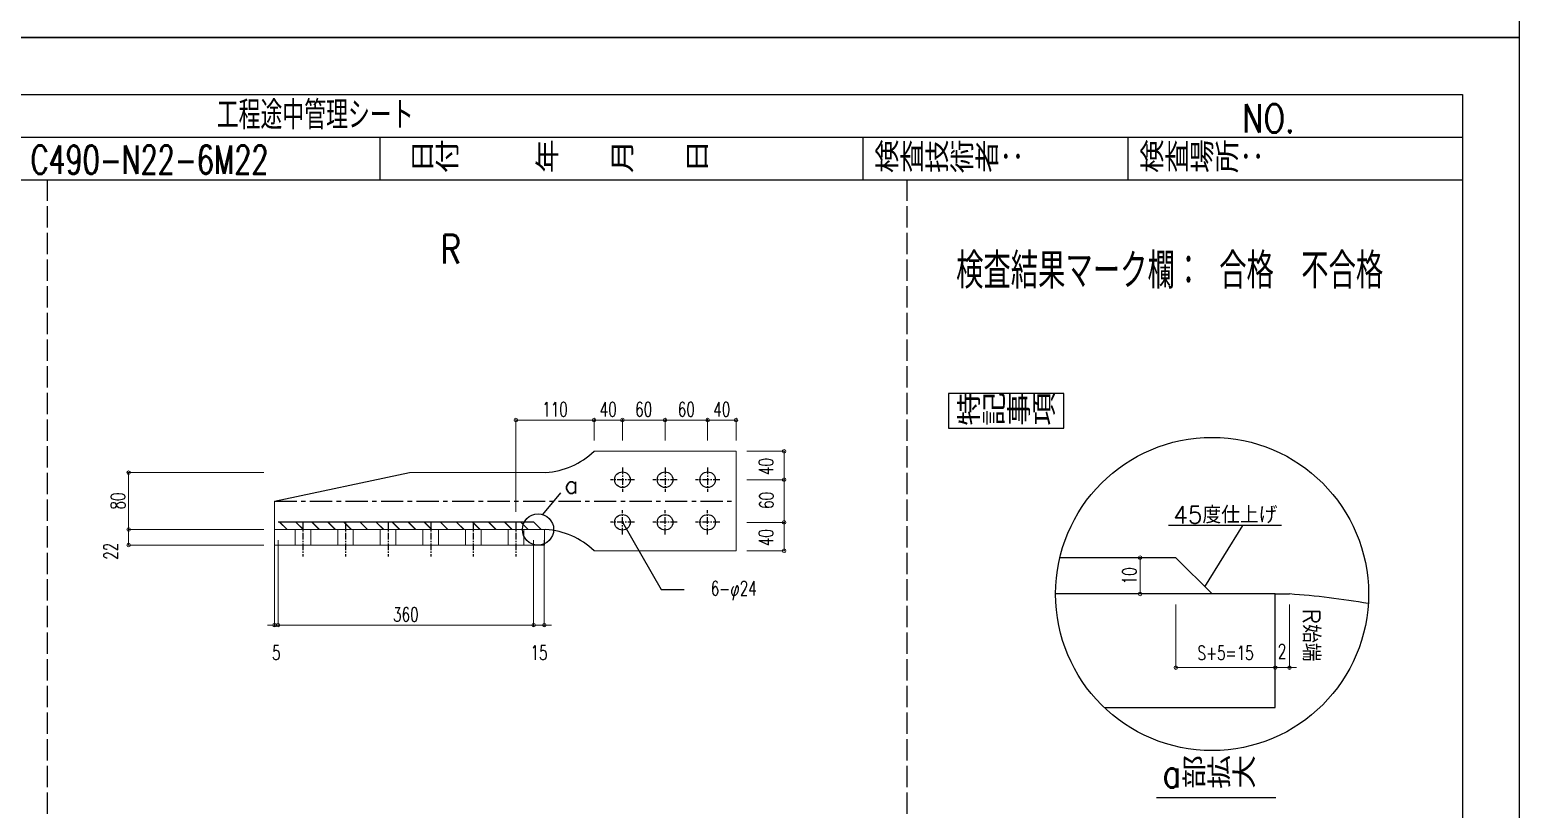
# Model space of a CAD drawing. Header units: millimetres. Extents: x -4568 to 36914, y -114 to 17788.
# Drawn here: x 4631 to 6728, y 3666 to 4763 of the extents above; entities that cross this region are included whole.
import ezdxf
from ezdxf.enums import TextEntityAlignment as Align

# ---------------------------------------------------------------- set-up
doc = ezdxf.new("R2010")
doc.units = ezdxf.units.MM
doc.header["$LTSCALE"] = 5
for name, pattern in [('ACAD_ISO03W100', [30, 12, -18]), ('CENTER1', [10, 6.25, -1.25, 1.25, -1.25]), ('DASHED', [7.5, 6, -1.5]), ('JIS_08_50', [53, 50, -1.125, 0.75, -1.125])]:
    doc.linetypes.add(name, pattern=pattern)
doc.layers.get('0').update_dxf_attribs({"color": 255})
doc.layers.get('DEFPOINTS').update_dxf_attribs({"color": 255})
for name, color, linetype in [('CENTER', 2, 'JIS_08_50'), ('LAYER6', 7, 'Continuous'), ('寸法', 4, 'Continuous'), ('溶接', 241, 'Continuous'), ('補助線', 7, 'ACAD_ISO03W100'), ('金物', 142, 'Continuous')]:
    doc.layers.add(name, color=color, linetype=linetype)
doc.styles.add('KANJI', font='simplex.shx', dxfattribs={"width": 0.7, "bigfont": 'extfont2.shx'})
doc.styles.get("Standard").update_dxf_attribs({"font": 'simplex.shx', "width": 0.7, "height": 2.5, "bigfont": '@extfont2.shx'})
doc.styles.add('SUNPOU', font='simplex.shx', dxfattribs={"width": 0.7, "bigfont": 'extfont2.shx'})
doc.dimstyles.new('一般寸法-小さめ', dxfattribs={"dimscale": 10, "dimtxt": 2, "dimasz": 0.5, "dimexe": 0.125, "dimexo": 1.5, "dimgap": 0.5, "dimtad": 1, "dimtxsty": 'KANJI', "dimblk": 'ORIGIN', "dimcen": 0, "dimclrd": 256, "dimclre": 256, "dimclrt": 256, "dimadec": 0, "dimazin": 0, "dimtfac": 1, "dimtmove": 2, "dimatfit": 2, "dimfxl": 0, "dimtolj": 2, "dimlwd": 5, "dimlwe": 5, "dimarcsym": 0})

# ---------------------------------------------------------------- blocks, each defined once
blk = doc.blocks.new('_Origin')
at = {"color": 0, "linetype": 'ByBlock', "lineweight": -2}
blk.add_line((0, 0), (-1, 0), dxfattribs=at)
blk.add_circle((0, 0), 0.5, dxfattribs=at)
blk = doc.blocks.new('*D649')
at = {"layer": 'DEFPOINTS', "color": 0, "ltscale": 4, "transparency": 16777216}
for p in [(6244.5, 3968.9), (6384.5, 3968.9), (6384.5, 3865.2)]:
    blk.add_point(p, dxfattribs=at)
at = {"layer": '寸法', "lineweight": 5, "ltscale": 4, "transparency": 16777216}
for p, q in [((6244.5, 3953.9), (6244.5, 3863.9)), ((6384.5, 3953.9), (6384.5, 3863.9)), ((6249.5, 3865.2), (6379.5, 3865.2))]:
    blk.add_line(p, q, dxfattribs=at)
at = {"layer": '寸法', "lineweight": 5, "ltscale": 4, "transparency": 16777216, "xscale": 5, "yscale": 5, "zscale": 5, "rotation": 180}
blk.add_blockref('_Origin', (6244.5, 3865.2), dxfattribs=at)
at = {"layer": '寸法', "lineweight": 5, "ltscale": 4, "transparency": 16777216, "xscale": 5, "yscale": 5, "zscale": 5}
blk.add_blockref('_Origin', (6384.5, 3865.2), dxfattribs=at)
at = {"layer": '寸法', "ltscale": 4, "transparency": 16777216, "insert": (6314.5, 3886), "char_height": 20, "attachment_point": 5, "style": 'KANJI'}
blk.add_mtext('\\A2;S+5=15', dxfattribs=at)
blk = doc.blocks.new('*D650')
at = {"layer": 'DEFPOINTS', "color": 0, "ltscale": 4, "transparency": 16777216}
for p in [(6384.5, 3968.9), (6404.5, 3968.9), (6404.5, 3865.2)]:
    blk.add_point(p, dxfattribs=at)
at = {"layer": '寸法', "lineweight": 5, "ltscale": 4, "transparency": 16777216}
for p, q in [((6384.5, 3953.9), (6384.5, 3863.9)), ((6404.5, 3953.9), (6404.5, 3863.9)), ((6379.5, 3865.2), (6374.5, 3865.2)), ((6384.5, 3865.2), (6404.5, 3865.2)), ((6409.5, 3865.2), (6414.5, 3865.2))]:
    blk.add_line(p, q, dxfattribs=at)
at = {"layer": '寸法', "lineweight": 5, "ltscale": 4, "transparency": 16777216, "xscale": 5, "yscale": 5, "zscale": 5}
blk.add_blockref('_Origin', (6384.5, 3865.2), dxfattribs=at)
at = {"layer": '寸法', "lineweight": 5, "ltscale": 4, "transparency": 16777216, "xscale": 5, "yscale": 5, "zscale": 5, "rotation": 180}
blk.add_blockref('_Origin', (6404.5, 3865.2), dxfattribs=at)
at = {"layer": '寸法', "ltscale": 4, "transparency": 16777216, "insert": (6394.1, 3888.2), "char_height": 20, "attachment_point": 5, "style": 'KANJI'}
blk.add_mtext('\\A2;2', dxfattribs=at)
blk = doc.blocks.new('*D664')
at = {"layer": 'DEFPOINTS', "color": 0, "transparency": 16777216}
for p in [(5625.1, 4169.7), (5625.1, 4129.7), (5692.8, 4129.7)]:
    blk.add_point(p, dxfattribs=at)
at = {"layer": '寸法', "lineweight": 5, "transparency": 16777216}
for p, q in [((5640.1, 4169.7), (5694, 4169.7)), ((5692.8, 4164.7), (5692.8, 4134.7)), ((5640.1, 4129.7), (5694, 4129.7))]:
    blk.add_line(p, q, dxfattribs=at)
at = {"layer": '寸法', "lineweight": 5, "transparency": 16777216, "xscale": 5, "yscale": 5, "zscale": 5}
for p, rotation in [((5692.8, 4169.7), 90), ((5692.8, 4129.7), 270)]:
    blk.add_blockref('_Origin', p, dxfattribs=dict(at, rotation=rotation))
at = {"layer": '寸法', "transparency": 16777216, "insert": (5667.4, 4148.2), "char_height": 20, "attachment_point": 5, "rotation": 90, "style": 'KANJI'}
blk.add_mtext('\\A2;40', dxfattribs=at)
blk = doc.blocks.new('*D665')
at = {"layer": 'DEFPOINTS', "color": 0, "transparency": 16777216}
for p in [(4769.7, 4139.7), (4975.1, 4139.7), (4975.1, 4059.7)]:
    blk.add_point(p, dxfattribs=at)
at = {"layer": '寸法', "lineweight": 5, "transparency": 16777216}
for p, q in [((4960.1, 4139.7), (4768.5, 4139.7)), ((4769.7, 4064.7), (4769.7, 4134.7)), ((4960.1, 4059.7), (4768.5, 4059.7))]:
    blk.add_line(p, q, dxfattribs=at)
at = {"layer": '寸法', "lineweight": 5, "transparency": 16777216, "xscale": 5, "yscale": 5, "zscale": 5}
for p, rotation in [((4769.7, 4139.7), 90), ((4769.7, 4059.7), 270)]:
    blk.add_blockref('_Origin', p, dxfattribs=dict(at, rotation=rotation))
at = {"layer": '寸法', "transparency": 16777216, "insert": (4754.7, 4099.7), "char_height": 20, "attachment_point": 5, "rotation": 90, "style": 'KANJI'}
blk.add_mtext('\\A2;80', dxfattribs=at)
blk = doc.blocks.new('*D673')
at = {"layer": 'DEFPOINTS', "color": 0, "transparency": 16777216}
for p in [(4769.7, 4059.7), (4975.1, 4059.7), (4975.1, 4037.7)]:
    blk.add_point(p, dxfattribs=at)
at = {"layer": '寸法', "lineweight": 5, "transparency": 16777216}
for p, q in [((4960.1, 4059.7), (4768.5, 4059.7)), ((4769.7, 4042.7), (4769.7, 4054.7)), ((4960.1, 4037.7), (4768.5, 4037.7))]:
    blk.add_line(p, q, dxfattribs=at)
at = {"layer": '寸法', "lineweight": 5, "transparency": 16777216, "xscale": 5, "yscale": 5, "zscale": 5}
for p, rotation in [((4769.7, 4059.7), 90), ((4769.7, 4037.7), 270)]:
    blk.add_blockref('_Origin', p, dxfattribs=dict(at, rotation=rotation))
at = {"layer": '寸法', "transparency": 16777216, "insert": (4744.7, 4029), "char_height": 20, "attachment_point": 5, "rotation": 90, "style": 'KANJI'}
blk.add_mtext('\\A2;22', dxfattribs=at)
blk = doc.blocks.new('*D666')
at = {"layer": 'DEFPOINTS', "color": 0, "transparency": 16777216}
for p in [(5315.1, 4213.7), (5425.1, 4169.7), (5315.1, 4069.7)]:
    blk.add_point(p, dxfattribs=at)
at = {"layer": '寸法', "lineweight": 5, "transparency": 16777216}
for p, q in [((5315.1, 4084.7), (5315.1, 4215)), ((5420.1, 4213.7), (5320.1, 4213.7)), ((5425.1, 4184.7), (5425.1, 4215))]:
    blk.add_line(p, q, dxfattribs=at)
at = {"layer": '寸法', "lineweight": 5, "transparency": 16777216, "xscale": 5, "yscale": 5, "zscale": 5, "rotation": 180}
blk.add_blockref('_Origin', (5315.1, 4213.7), dxfattribs=at)
at = {"layer": '寸法', "lineweight": 5, "transparency": 16777216, "xscale": 5, "yscale": 5, "zscale": 5}
blk.add_blockref('_Origin', (5425.1, 4213.7), dxfattribs=at)
at = {"layer": '寸法', "linetype": 'Continuous', "transparency": 16777216, "insert": (5370.1, 4228.7), "char_height": 20, "attachment_point": 5, "style": 'KANJI'}
blk.add_mtext('\\A2;110', dxfattribs=at)
blk = doc.blocks.new('*D667')
at = {"layer": 'DEFPOINTS', "color": 0, "transparency": 16777216}
for p in [(5625.1, 4069.7), (5625.1, 4029.7), (5692.8, 4029.7)]:
    blk.add_point(p, dxfattribs=at)
at = {"layer": '寸法', "lineweight": 5, "transparency": 16777216}
for p, q in [((5640.1, 4069.7), (5694, 4069.7)), ((5692.8, 4064.7), (5692.8, 4034.7)), ((5640.1, 4029.7), (5694, 4029.7))]:
    blk.add_line(p, q, dxfattribs=at)
at = {"layer": '寸法', "lineweight": 5, "transparency": 16777216, "xscale": 5, "yscale": 5, "zscale": 5}
for p, rotation in [((5692.8, 4069.7), 90), ((5692.8, 4029.7), 270)]:
    blk.add_blockref('_Origin', p, dxfattribs=dict(at, rotation=rotation))
at = {"layer": '寸法', "transparency": 16777216, "insert": (5667.4, 4048.2), "char_height": 20, "attachment_point": 5, "rotation": 90, "style": 'KANJI'}
blk.add_mtext('\\A2;40', dxfattribs=at)
blk = doc.blocks.new('*D668')
at = {"layer": 'DEFPOINTS', "color": 0, "transparency": 16777216}
for p in [(5465.1, 4213.7), (5425.1, 4169.7), (5465.1, 4169.7)]:
    blk.add_point(p, dxfattribs=at)
at = {"layer": '寸法', "lineweight": 5, "transparency": 16777216}
for p, q in [((5425.1, 4184.7), (5425.1, 4215)), ((5430.1, 4213.7), (5460.1, 4213.7)), ((5465.1, 4184.7), (5465.1, 4215))]:
    blk.add_line(p, q, dxfattribs=at)
at = {"layer": '寸法', "lineweight": 5, "transparency": 16777216, "xscale": 5, "yscale": 5, "zscale": 5, "rotation": 180}
blk.add_blockref('_Origin', (5425.1, 4213.7), dxfattribs=at)
at = {"layer": '寸法', "lineweight": 5, "transparency": 16777216, "xscale": 5, "yscale": 5, "zscale": 5}
blk.add_blockref('_Origin', (5465.1, 4213.7), dxfattribs=at)
at = {"layer": '寸法', "transparency": 16777216, "insert": (5445.1, 4228.7), "char_height": 20, "attachment_point": 5, "style": 'KANJI'}
blk.add_mtext('\\A2;40', dxfattribs=at)
blk = doc.blocks.new('*D669')
at = {"layer": 'DEFPOINTS', "color": 0, "transparency": 16777216}
for p in [(5585.1, 4213.7), (5525.1, 4169.7), (5585.1, 4169.7)]:
    blk.add_point(p, dxfattribs=at)
at = {"layer": '寸法', "lineweight": 5, "transparency": 16777216}
for p, q in [((5525.1, 4184.7), (5525.1, 4215)), ((5530.1, 4213.7), (5580.1, 4213.7)), ((5585.1, 4184.7), (5585.1, 4215))]:
    blk.add_line(p, q, dxfattribs=at)
at = {"layer": '寸法', "lineweight": 5, "transparency": 16777216, "xscale": 5, "yscale": 5, "zscale": 5, "rotation": 180}
blk.add_blockref('_Origin', (5525.1, 4213.7), dxfattribs=at)
at = {"layer": '寸法', "lineweight": 5, "transparency": 16777216, "xscale": 5, "yscale": 5, "zscale": 5}
blk.add_blockref('_Origin', (5585.1, 4213.7), dxfattribs=at)
at = {"layer": '寸法', "transparency": 16777216, "insert": (5555.1, 4228.7), "char_height": 20, "attachment_point": 5, "style": 'KANJI'}
blk.add_mtext('\\A2;60', dxfattribs=at)
blk = doc.blocks.new('*D670')
at = {"layer": 'DEFPOINTS', "color": 0, "transparency": 16777216}
for p in [(5525.1, 4213.7), (5465.1, 4169.7), (5525.1, 4169.7)]:
    blk.add_point(p, dxfattribs=at)
at = {"layer": '寸法', "lineweight": 5, "transparency": 16777216}
for p, q in [((5465.1, 4184.7), (5465.1, 4215)), ((5470.1, 4213.7), (5520.1, 4213.7)), ((5525.1, 4184.7), (5525.1, 4215))]:
    blk.add_line(p, q, dxfattribs=at)
at = {"layer": '寸法', "lineweight": 5, "transparency": 16777216, "xscale": 5, "yscale": 5, "zscale": 5, "rotation": 180}
blk.add_blockref('_Origin', (5465.1, 4213.7), dxfattribs=at)
at = {"layer": '寸法', "lineweight": 5, "transparency": 16777216, "xscale": 5, "yscale": 5, "zscale": 5}
blk.add_blockref('_Origin', (5525.1, 4213.7), dxfattribs=at)
at = {"layer": '寸法', "transparency": 16777216, "insert": (5495.1, 4228.7), "char_height": 20, "attachment_point": 5, "style": 'KANJI'}
blk.add_mtext('\\A2;60', dxfattribs=at)
blk = doc.blocks.new('*D671')
at = {"layer": 'DEFPOINTS', "color": 0, "transparency": 16777216}
for p in [(5625.1, 4213.7), (5585.1, 4169.7), (5625.1, 4169.7)]:
    blk.add_point(p, dxfattribs=at)
at = {"layer": '寸法', "lineweight": 5, "transparency": 16777216}
for p, q in [((5585.1, 4184.7), (5585.1, 4215)), ((5590.1, 4213.7), (5620.1, 4213.7)), ((5625.1, 4184.7), (5625.1, 4215))]:
    blk.add_line(p, q, dxfattribs=at)
at = {"layer": '寸法', "lineweight": 5, "transparency": 16777216, "xscale": 5, "yscale": 5, "zscale": 5, "rotation": 180}
blk.add_blockref('_Origin', (5585.1, 4213.7), dxfattribs=at)
at = {"layer": '寸法', "lineweight": 5, "transparency": 16777216, "xscale": 5, "yscale": 5, "zscale": 5}
blk.add_blockref('_Origin', (5625.1, 4213.7), dxfattribs=at)
at = {"layer": '寸法', "transparency": 16777216, "insert": (5605.1, 4228.7), "char_height": 20, "attachment_point": 5, "style": 'KANJI'}
blk.add_mtext('\\A2;40', dxfattribs=at)
blk = doc.blocks.new('*D672')
at = {"layer": 'DEFPOINTS', "color": 0, "transparency": 16777216}
for p in [(5625.1, 4129.7), (5625.1, 4069.7), (5692.8, 4069.7)]:
    blk.add_point(p, dxfattribs=at)
at = {"layer": '寸法', "lineweight": 5, "transparency": 16777216}
for p, q in [((5640.1, 4129.7), (5694, 4129.7)), ((5692.8, 4124.7), (5692.8, 4074.7)), ((5640.1, 4069.7), (5694, 4069.7))]:
    blk.add_line(p, q, dxfattribs=at)
at = {"layer": '寸法', "lineweight": 5, "transparency": 16777216, "xscale": 5, "yscale": 5, "zscale": 5}
for p, rotation in [((5692.8, 4129.7), 90), ((5692.8, 4069.7), 270)]:
    blk.add_blockref('_Origin', p, dxfattribs=dict(at, rotation=rotation))
at = {"layer": '寸法', "linetype": 'Continuous', "transparency": 16777216, "insert": (5667.9, 4100.6), "char_height": 20, "attachment_point": 5, "rotation": 90, "style": 'KANJI'}
blk.add_mtext('\\A2;60', dxfattribs=at)
blk = doc.blocks.new('*D687')
at = {"layer": 'DEFPOINTS', "color": 0, "linetype": 'Continuous', "transparency": 16777216}
for p in [(6244.5, 4019.9), (6194.1, 3968.9), (6244.5, 3968.9)]:
    blk.add_point(p, dxfattribs=at)
at = {"layer": '寸法', "linetype": 'Continuous', "lineweight": 5, "transparency": 16777216}
for p, q in [((6229.5, 4019.9), (6192.9, 4019.9)), ((6194.1, 4014.9), (6194.1, 3973.9)), ((6229.5, 3968.9), (6192.9, 3968.9))]:
    blk.add_line(p, q, dxfattribs=at)
at = {"layer": '寸法', "linetype": 'Continuous', "lineweight": 5, "transparency": 16777216, "xscale": 5, "yscale": 5, "zscale": 5}
for p, rotation in [((6194.1, 4019.9), 90), ((6194.1, 3968.9), 270)]:
    blk.add_blockref('_Origin', p, dxfattribs=dict(at, rotation=rotation))
at = {"layer": '寸法', "linetype": 'Continuous', "transparency": 16777216, "insert": (6179.1, 3994.4), "char_height": 20, "attachment_point": 5, "rotation": 90, "style": 'KANJI'}
blk.add_mtext('\\A2;10', dxfattribs=at)
blk = doc.blocks.new('*D688')
at = {"layer": 'DEFPOINTS', "color": 0, "linetype": 'Continuous', "transparency": 16777216}
for p in [(4975.1, 4059.7), (4980.1, 4040.7), (4980.1, 3925)]:
    blk.add_point(p, dxfattribs=at)
at = {"layer": '寸法', "linetype": 'Continuous', "lineweight": 5, "transparency": 16777216}
for p, q in [((4975.1, 4044.7), (4975.1, 3923.8)), ((4980.1, 4025.7), (4980.1, 3923.8)), ((4970.1, 3925), (4965.1, 3925)), ((4975.1, 3925), (4980.1, 3925)), ((4985.1, 3925), (4990.1, 3925))]:
    blk.add_line(p, q, dxfattribs=at)
at = {"layer": '寸法', "linetype": 'Continuous', "lineweight": 5, "transparency": 16777216, "xscale": 5, "yscale": 5, "zscale": 5}
blk.add_blockref('_Origin', (4975.1, 3925), dxfattribs=at)
at = {"layer": '寸法', "linetype": 'Continuous', "lineweight": 5, "transparency": 16777216, "xscale": 5, "yscale": 5, "zscale": 5, "rotation": 180}
blk.add_blockref('_Origin', (4980.1, 3925), dxfattribs=at)
at = {"layer": '寸法', "linetype": 'Continuous', "transparency": 16777216, "insert": (4977.6, 3886.3), "char_height": 20, "attachment_point": 5, "style": 'KANJI'}
blk.add_mtext('\\A2;5', dxfattribs=at)
blk = doc.blocks.new('*D689')
at = {"layer": 'DEFPOINTS', "color": 0, "linetype": 'Continuous', "transparency": 16777216}
for p in [(4980.1, 4059.7), (5340.1, 4059.7), (5340.1, 3925)]:
    blk.add_point(p, dxfattribs=at)
at = {"layer": '寸法', "linetype": 'Continuous', "lineweight": 5, "transparency": 16777216}
for p, q in [((4980.1, 4044.7), (4980.1, 3923.8)), ((5340.1, 4044.7), (5340.1, 3923.8)), ((4985.1, 3925), (5335.1, 3925))]:
    blk.add_line(p, q, dxfattribs=at)
at = {"layer": '寸法', "linetype": 'Continuous', "lineweight": 5, "transparency": 16777216, "xscale": 5, "yscale": 5, "zscale": 5, "rotation": 180}
blk.add_blockref('_Origin', (4980.1, 3925), dxfattribs=at)
at = {"layer": '寸法', "linetype": 'Continuous', "lineweight": 5, "transparency": 16777216, "xscale": 5, "yscale": 5, "zscale": 5}
blk.add_blockref('_Origin', (5340.1, 3925), dxfattribs=at)
at = {"layer": '寸法', "linetype": 'Continuous', "transparency": 16777216, "insert": (5160.1, 3940), "char_height": 20, "attachment_point": 5, "style": 'KANJI'}
blk.add_mtext('\\A2;360', dxfattribs=at)
blk = doc.blocks.new('*D690')
at = {"layer": 'DEFPOINTS', "color": 0, "linetype": 'Continuous', "transparency": 16777216}
for p in [(5340.1, 4059.7), (5355.1, 4059.7), (5355.1, 3925)]:
    blk.add_point(p, dxfattribs=at)
at = {"layer": '寸法', "linetype": 'Continuous', "lineweight": 5, "transparency": 16777216}
for p, q in [((5340.1, 4044.7), (5340.1, 3923.8)), ((5355.1, 4044.7), (5355.1, 3923.8)), ((5335.1, 3925), (5330.1, 3925)), ((5340.1, 3925), (5355.1, 3925)), ((5360.1, 3925), (5365.1, 3925))]:
    blk.add_line(p, q, dxfattribs=at)
at = {"layer": '寸法', "linetype": 'Continuous', "lineweight": 5, "transparency": 16777216, "xscale": 5, "yscale": 5, "zscale": 5}
blk.add_blockref('_Origin', (5340.1, 3925), dxfattribs=at)
at = {"layer": '寸法', "linetype": 'Continuous', "lineweight": 5, "transparency": 16777216, "xscale": 5, "yscale": 5, "zscale": 5, "rotation": 180}
blk.add_blockref('_Origin', (5355.1, 3925), dxfattribs=at)
at = {"layer": '寸法', "linetype": 'Continuous', "transparency": 16777216, "insert": (5347.6, 3886.3), "char_height": 20, "attachment_point": 5, "style": 'KANJI'}
blk.add_mtext('\\A2;15', dxfattribs=at)

msp = doc.modelspace()

# ---------------------------------------------------------------- hatches: boundary and pattern name
at = {"layer": '溶接', "ltscale": 6}
h = msp.add_hatch(dxfattribs=at)
h.set_pattern_fill('JIS_LC_20', color=256, scale=0.8, angle=90)
h.set_pattern_definition([(135, (3071.142, 980.727), (-11.31371, -11.31371), []), (135, (3071.142, 981.047), (-11.31371, -11.31371), [])])
h.paths.add_polyline_path([(5159.142, 4059.727), (4980.142, 4059.727), (4980.142, 4070.127), (5159.142, 4070.127)])
h.paths.add_polyline_path([(5341.142, 4059.727), (5159.142, 4059.727), (5159.142, 4070.127), (5341.142, 4070.127)])
h.paths.add_polyline_path([(5341.142, 4059.727), (5341.142, 4065.727)], flags=17)

# ---------------------------------------------------------------- linework, layer by layer
at = {"linetype": 'Continuous', "lineweight": -3}
for p, q in [((3444, 4612), (6648, 4612)), ((5124, 4552), (5124, 4612)), ((5804, 4552), (5804, 4612)), ((6177.301, 4552), (6177.301, 4612)), ((3444, 4552), (6648, 4552))]:
    msp.add_line(p, q, dxfattribs=at)
at = {"linetype": 'DASHED', "lineweight": -3}
for p, q in [((4654.899, 4552), (4654.899, 3076)), ((5865.799, 4552), (5865.799, 3076))]:
    msp.add_line(p, q, dxfattribs=at)
at = {"linetype": 'Continuous', "lineweight": -3}
for points in [[(3364, 7128), (6728, 7128), (6728, 4752), (3364, 4752)], [(3364, 4752), (6728, 4752), (6728, 2376), (3364, 2376)], [(3444, 4672), (6648, 4672), (6648, 2456), (3444, 2456)]]:
    msp.add_lwpolyline(points, close=True, dxfattribs=at)
at = {"layer": 'CENTER', "linetype": 'CENTER1'}
msp.add_line((4975.142, 4099.727), (5625.142, 4099.727), dxfattribs=at)
at = {"layer": '寸法', "linetype": 'CENTER1', "ltscale": 0.3}
for p, q in [((5465.142, 4146.727), (5465.142, 4112.727)), ((5525.142, 4146.727), (5525.142, 4112.727)), ((5585.142, 4146.727), (5585.142, 4112.727)), ((5482.142, 4129.727), (5448.142, 4129.727)), ((5542.142, 4129.727), (5508.142, 4129.727)), ((5602.142, 4129.727), (5568.142, 4129.727)), ((5015.142, 4069.727), (5015.142, 4021.727)), ((5015.142, 4069.727), (5015.142, 4021.727)), ((5075.142, 4069.727), (5075.142, 4021.727)), ((5075.142, 4069.727), (5075.142, 4021.727)), ((5135.142, 4069.727), (5135.142, 4021.727)), ((5135.142, 4069.727), (5135.142, 4021.727)), ((5195.142, 4069.727), (5195.142, 4021.727)), ((5195.142, 4069.727), (5195.142, 4021.727)), ((5255.142, 4069.727), (5255.142, 4021.727)), ((5255.142, 4069.727), (5255.142, 4021.727)), ((5255.142, 4069.727), (5255.142, 4021.727)), ((5315.142, 4069.727), (5315.142, 4021.727)), ((5315.142, 4069.727), (5315.142, 4021.727)), ((5482.142, 4069.727), (5448.142, 4069.727)), ((5465.142, 4052.727), (5465.142, 4086.727)), ((5542.142, 4069.727), (5508.142, 4069.727)), ((5525.142, 4052.727), (5525.142, 4086.727)), ((5602.142, 4069.727), (5568.142, 4069.727)), ((5585.142, 4052.727), (5585.142, 4086.727))]:
    msp.add_line(p, q, dxfattribs=at)
at = {"layer": '寸法', "ltscale": 4}
for p, q in [((5353.248, 4080.624), (5378.285, 4111.011)), ((6393.087, 4065.029), (6233.967, 4065.029)), ((6285.29, 3979.083), (6338.956, 4065.029))]:
    msp.add_line(p, q, dxfattribs=at)
at = {"layer": '寸法'}
for p, q in [((5465.142, 4069.727), (5519.786, 3975.081)), ((5519.786, 3975.081), (5551.933, 3975.081)), ((6217.396, 3682.654), (6385.396, 3682.654))]:
    msp.add_line(p, q, dxfattribs=at)
at = {"layer": '寸法', "linetype": 'Continuous'}
msp.add_lwpolyline([(5924.215, 4202.083), (6086.578, 4202.083), (6086.578, 4250.827), (5924.215, 4250.827)], close=True, dxfattribs=at)
for centre, radius in [((6295.49, 3968.883), 220.401), ((5346.242, 4059.727), 22.04)]:
    msp.add_circle(centre, radius, dxfattribs=at)
at = {"layer": '溶接'}
for p, q in [((5340.142, 4070.127), (4980.142, 4070.127)), ((6244.49, 4019.883), (6081.071, 4019.883))]:
    msp.add_line(p, q, dxfattribs=at)
at = {"layer": '溶接', "linetype": 'Continuous'}
msp.add_line((5340.142, 4070.127), (5350.542, 4059.727), dxfattribs=at)
at = {"layer": '溶接', "ltscale": 4}
msp.add_line((6244.49, 4019.883), (6295.49, 3968.883), dxfattribs=at)
at = {"layer": '補助線', "lineweight": 18}
for p, q in [((5004.142, 4037.727), (5004.142, 4059.727)), ((5004.142, 4037.727), (5004.142, 4059.727)), ((5026.142, 4037.727), (5026.142, 4059.727)), ((5026.142, 4037.727), (5026.142, 4059.727)), ((5064.142, 4037.727), (5064.142, 4059.727)), ((5064.142, 4037.727), (5064.142, 4059.727)), ((5086.142, 4037.727), (5086.142, 4059.727)), ((5086.142, 4037.727), (5086.142, 4059.727)), ((5124.142, 4037.727), (5124.142, 4059.727)), ((5124.142, 4037.727), (5124.142, 4059.727)), ((5146.142, 4037.727), (5146.142, 4059.727)), ((5146.142, 4037.727), (5146.142, 4059.727)), ((5184.142, 4037.727), (5184.142, 4059.727)), ((5184.142, 4037.727), (5184.142, 4059.727)), ((5206.142, 4037.727), (5206.142, 4059.727)), ((5206.142, 4037.727), (5206.142, 4059.727)), ((5244.142, 4037.727), (5244.142, 4059.727)), ((5244.142, 4037.727), (5244.142, 4059.727)), ((5266.142, 4037.727), (5266.142, 4059.727)), ((5266.142, 4037.727), (5266.142, 4059.727)), ((5304.142, 4037.727), (5304.142, 4059.727)), ((5304.142, 4037.727), (5304.142, 4059.727)), ((5326.142, 4037.727), (5326.142, 4059.727)), ((5326.142, 4037.727), (5326.142, 4059.727))]:
    msp.add_line(p, q, dxfattribs=at)
at = {"layer": '金物', "lineweight": 18}
for p, q in [((5625.142, 4169.727), (5425.142, 4169.727)), ((5625.142, 4029.727), (5625.142, 4169.727)), ((5357.142, 4139.727), (5165.142, 4139.727)), ((4975.142, 4099.727), (4975.142, 4059.727)), ((4975.142, 4059.727), (4975.142, 4037.727)), ((5357.142, 4059.727), (4975.142, 4059.727)), ((5357.142, 4059.727), (4975.142, 4059.727)), ((5355.142, 4037.727), (5355.142, 4059.727)), ((5355.142, 4037.727), (5355.142, 4059.727)), ((4975.142, 4037.727), (5355.142, 4037.727)), ((4975.142, 4037.727), (5355.142, 4037.727)), ((5625.142, 4029.727), (5425.142, 4029.727))]:
    msp.add_line(p, q, dxfattribs=at)
at = {"layer": '金物'}
msp.add_line((4975.142, 4099.727), (5165.142, 4139.727), dxfattribs=at)
at = {"layer": '金物', "color": 153}
for p, q in [((6384.49, 3968.883), (6075.09, 3968.883)), ((6384.49, 3808.883), (6384.49, 3968.883)), ((6143.91, 3808.883), (6384.49, 3808.883))]:
    msp.add_line(p, q, dxfattribs=at)
at = {"layer": '金物', "color": 153, "ltscale": 5}
msp.add_line((6384.49, 3968.883), (6404.49, 3968.883), dxfattribs=at)
at = {"layer": '金物', "ltscale": 2.5}
for centre in [(5465.142, 4129.727), (5525.142, 4129.727), (5585.142, 4129.727), (5465.142, 4069.727), (5525.142, 4069.727), (5585.142, 4069.727)]:
    msp.add_circle(centre, 11, dxfattribs=at)
at = {"layer": '金物', "ltscale": 2}
for centre, start, end in [((5349.352, 4249.451), 274.060941, 313.550946), ((5349.352, 3950.003), 46.449054, 85.939059)]:
    msp.add_arc(centre, 110, start, end, dxfattribs=at)
at = {"layer": '金物', "color": 153, "ltscale": 4}
msp.add_arc((6326.591, 2871.645), 1100, 80.112723, 85.939059, dxfattribs=at)

# ---------------------------------------------------------------- texts
at = {"layer": 'LAYER6', "color": 0, "linetype": 'Continuous', "lineweight": -3, "style": 'SUNPOU', "width": 0.7}
for s, height, p in [('工程途中管理シート', 40, (4893.829, 4622.926)), ('検査結果マーク欄： 合格\u3000不合格', 50, (5935.011, 4398.796))]:
    msp.add_text(s, height=height, dxfattribs=at).set_placement(p)
at = {"layer": 'LAYER6', "color": 0, "linetype": 'Continuous', "lineweight": -3, "width": 0.8}
for s, p in [('NO.', (6337.789, 4618.209)), ('日付\u3000\u3000\u3000年\u3000\u3000月\u3000\u3000日', (5165.219, 4562.926)), ('検査技術者：', (5819.744, 4562.926)), ('検査場所：', (6193.044, 4562.926)), ('R', (5208.949, 4434.216)), ('特記事項', (5935.011, 4207.433)), ('a部拡大', (6225.95, 3696.43))]:
    msp.add_text(s, height=40, dxfattribs=at).set_placement(p)
at = {"layer": 'LAYER6', "color": 0, "linetype": 'Continuous', "lineweight": -3, "insert": (4631.858, 4600.098), "char_height": 40, "width": 435.25964, "attachment_point": 1}
msp.add_mtext('C490-N22-6M22 ', dxfattribs=at)
at = {"layer": '寸法', "ltscale": 4, "style": 'SUNPOU'}
for s, p in [('a', (5403.029, 4122.511)), ('45度仕上げ', (6387.51, 4080.24))]:
    msp.add_text(s, height=24, dxfattribs=at).set_placement(p, align=Align.MIDDLE_RIGHT)
msp.add_text('R始端', height=24, rotation=270, dxfattribs=at).set_placement((6423.186, 3948.164))
at = {"layer": '寸法', "insert": (5654.32, 3986.805), "char_height": 20, "width": 98.97993, "attachment_point": 3}
msp.add_mtext('6-φ24', dxfattribs=at)

# ---------------------------------------------------------------- dimensions: what is measured, and where the dimension line sits
at = {"layer": '寸法'}
for base, p1, p2, picture, middle in [((5315.142, 4213.749), (5425.142, 4169.727), (5315.142, 4069.727), '*D666', (5370.142, 4228.749)), ((5465.142, 4213.749), (5425.142, 4169.727), (5465.142, 4169.727), '*D668', (5445.142, 4228.749)), ((5525.142, 4213.749), (5465.142, 4169.727), (5525.142, 4169.727), '*D670', (5495.142, 4228.749)), ((5585.142, 4213.749), (5525.142, 4169.727), (5585.142, 4169.727), '*D669', (5555.142, 4228.749)), ((5625.142, 4213.749), (5585.142, 4169.727), (5625.142, 4169.727), '*D671', (5605.142, 4228.749))]:
    dim = msp.add_linear_dim(base=base, p1=p1, p2=p2, dimstyle='一般寸法-小さめ', dxfattribs=at)
    dim.commit()
    dim.dimension.update_dxf_attribs({"geometry": picture, "text_midpoint": middle})
for base, p1, p2, angle, picture, middle in [((5692.796, 4129.727), (5625.142, 4169.727), (5625.142, 4129.727), 90, '*D664', (5667.39, 4148.227)), ((5692.796, 4069.727), (5625.142, 4129.727), (5625.142, 4069.727), 90, '*D672', (5667.853, 4100.628)), ((5692.796, 4029.727), (5625.142, 4069.727), (5625.142, 4029.727), 90, '*D667', (5667.39, 4048.227)), ((4769.715, 4059.727), (4975.142, 4037.727), (4975.142, 4059.727), 270, '*D673', (4744.715, 4028.971))]:
    dim = msp.add_linear_dim(base=base, p1=p1, p2=p2, angle=angle, dimstyle='一般寸法-小さめ', dxfattribs=at)
    dim.commit()
    dim.dimension.update_dxf_attribs({"geometry": picture, "text_midpoint": middle, "dimtype": 160})
dim = msp.add_linear_dim(base=(4769.715, 4139.727), p1=(4975.142, 4059.727), p2=(4975.142, 4139.727), angle=270, dimstyle='一般寸法-小さめ', dxfattribs=at)
dim.commit()
dim.dimension.update_dxf_attribs({"geometry": '*D665', "text_midpoint": (4754.715, 4099.727)})
at = {"layer": '寸法', "linetype": 'Continuous'}
for base, p1, p2, picture, middle in [((4980.142, 3925.042), (4975.142, 4059.727), (4980.142, 4040.727), '*D688', (4977.642, 3886.292)), ((5340.142, 3925.042), (4980.142, 4059.727), (5340.142, 4059.727), '*D689', (5160.142, 3940.042)), ((5355.142, 3925.042), (5340.142, 4059.727), (5355.142, 4059.727), '*D690', (5347.642, 3886.292))]:
    dim = msp.add_linear_dim(base=base, p1=p1, p2=p2, dimstyle='一般寸法-小さめ', dxfattribs=at)
    dim.commit()
    dim.dimension.update_dxf_attribs({"geometry": picture, "text_midpoint": middle})
dim = msp.add_linear_dim(base=(6194.114, 3968.883), p1=(6244.49, 4019.883), p2=(6244.49, 3968.883), angle=90, text='10', dimstyle='一般寸法-小さめ', dxfattribs=at)
dim.commit()
dim.dimension.update_dxf_attribs({"geometry": '*D687', "text_midpoint": (6179.114, 3994.383)})
at = {"layer": '寸法', "ltscale": 4}
dim = msp.add_linear_dim(base=(6384.49, 3865.194), p1=(6244.49, 3968.883), p2=(6384.49, 3968.883), text='S+5=15', dimstyle='一般寸法-小さめ', override={"dimlfac": 0.1}, dxfattribs=at)
dim.commit()
dim.dimension.update_dxf_attribs({"geometry": '*D649', "text_midpoint": (6314.49, 3886.009), "dimtype": 160})
dim = msp.add_linear_dim(base=(6404.49, 3865.194), p1=(6384.49, 3968.883), p2=(6404.49, 3968.883), dimstyle='一般寸法-小さめ', override={"dimlfac": 0.1}, dxfattribs=at)
dim.commit()
dim.dimension.update_dxf_attribs({"geometry": '*D650', "text_midpoint": (6394.112, 3888.206), "dimtype": 160})

doc.saveas('drawing.dxf')
